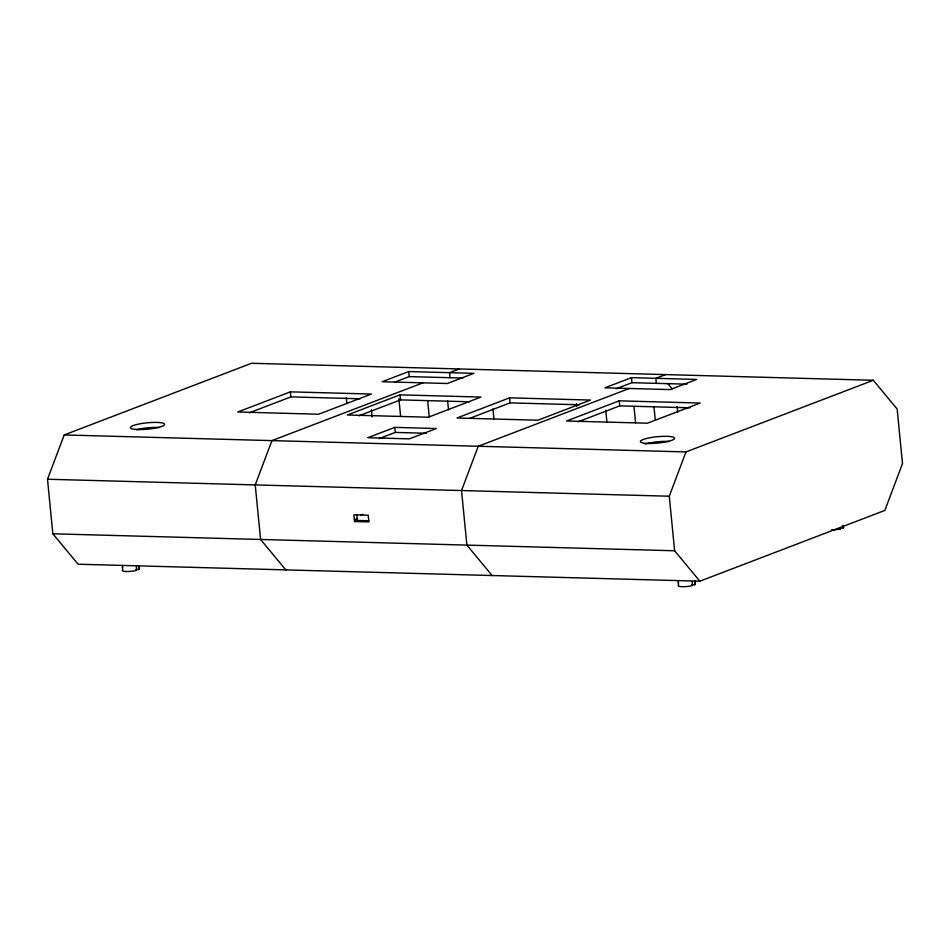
<?xml version="1.0" encoding="UTF-8"?>
<svg xmlns="http://www.w3.org/2000/svg" width="950" height="950" viewBox="0 0 950 950"><rect width="100%" height="100%" fill="white"/><g stroke="black" fill="none" stroke-linecap="round" stroke-linejoin="round"><path stroke-width="1.43" d="M47.5 479.239L64.208 434.946L251.513 363.28L873.288 380.273L897.156 409.046L902.5 463.6L884.842 510.435L699.853 581.198L78.078 564.217L52.844 533.793L47.5 479.239L669.275 496.221L685.971 451.927L873.288 380.273M139.056 565.82L138.831 569.537L135.969 569.454M139.199 568.611A8.586 1.591 -5.6 0 1 139.234 569.24L138.831 569.537M694.925 581.008L694.699 584.725L691.837 584.642M695.068 583.799A8.586 1.591 -5.6 0 1 695.103 584.416L694.699 584.725M843.232 525.338L843.469 527.689L840.204 527.903M290.415 391.851L237.737 412.003L318.678 414.224L371.367 394.06L290.415 391.851L290.914 396.886L249.328 412.799M408.702 371.557L382.137 381.722L447.319 383.503L473.896 373.338L408.702 371.557L409.201 376.592L394.582 382.185M422.964 382.838L271.938 440.61L255.229 484.916L260.585 539.469L285.819 569.893M459.242 368.956L449.54 372.673L450.027 377.708M400.021 394.844L347.332 414.996L428.284 417.216L480.961 397.064L400.021 394.844L400.508 399.891L358.922 415.791M394.796 427.381L367.757 437.724L409.296 438.864L436.335 428.521L394.796 427.381L395.283 432.416L379.062 438.627M509.616 397.836L456.938 418L537.878 420.209L590.556 400.057L509.616 397.836L510.114 402.883L469.906 418.261M631.489 377.649L604.913 387.814L670.094 389.595L696.671 379.43L631.489 377.649L631.976 382.684L616.039 388.776M629.268 388.479L478.242 446.251L461.534 490.556L466.889 545.11L492.124 575.522M665.546 374.597L655.844 378.314L656.331 383.349M619.21 400.841L566.533 420.992L647.472 423.201L700.162 403.049L619.21 400.841L619.709 405.876L578.111 421.788M361.059 515.007L362.924 514.294M354.386 519.852L357.188 518.783M354.552 521.526L368.885 521.918L368.22 515.209L353.899 514.817L354.552 521.526L357.354 520.457L368.814 520.778M409.201 376.592L462.923 378.064M631.976 382.684L686.957 384.18M290.914 396.886L360.086 398.786M400.508 399.891L469.68 401.779M510.114 402.883L579.274 404.771M619.709 405.876L690.353 407.799M395.283 432.416L426.443 433.271M64.208 434.946L685.971 451.927M838.149 528.699L840.774 528.841A8.586 1.591 -5.6 0 1 831.381 529.981M52.844 533.793L674.619 550.774L699.853 581.198M678.336 583.027L678.359 581.602L678.573 585.2A8.586 1.591 -5.6 0 0 682.041 586.708A8.586 1.591 -5.6 0 0 692.419 585.568L692.253 581.471M122.467 567.839L122.491 566.414L122.704 570.012A8.586 1.591 -5.6 0 0 126.172 571.52A8.586 1.591 -5.6 0 0 136.551 570.392L136.384 566.295M667.624 383.384L672.196 388.894M842.84 525.635L843.066 527.986M694.759 580.889L695.103 584.416M677.148 406.564L677.73 412.454M669.275 496.221L674.619 550.774M653.944 406.612L655.239 419.758M633.994 406.671L635.562 422.738M605.768 410.269L606.908 421.954M576.543 403.643L576.828 406.564M492.955 408.939L493.964 419.282M447.64 400.971L448.507 409.735M427.69 401.031L429.258 417.098M398.893 398.786L400.615 416.314M371.379 409.688L372.103 416.991M346.334 397.67L346.904 403.572M356.82 515.007L357.354 520.457M138.89 565.713L139.234 569.24M136.574 429.709A17.171 3.183 -5.6 0 1 159.113 427.524M645.038 444.089A17.171 3.183 -5.6 0 1 669.133 441.465M843.125 526.894A8.586 1.591 -5.6 0 1 843.469 527.689M138.178 429.543A17.171 3.183 -5.6 0 0 164.576 424.531A17.171 3.183 -5.6 0 0 139.757 423.854A17.171 3.183 -5.6 0 0 138.178 429.543M648.197 443.472A17.171 3.183 -5.6 0 0 674.595 438.461A17.171 3.183 -5.6 0 0 649.776 437.784A17.171 3.183 -5.6 0 0 648.197 443.472"/></g></svg>
